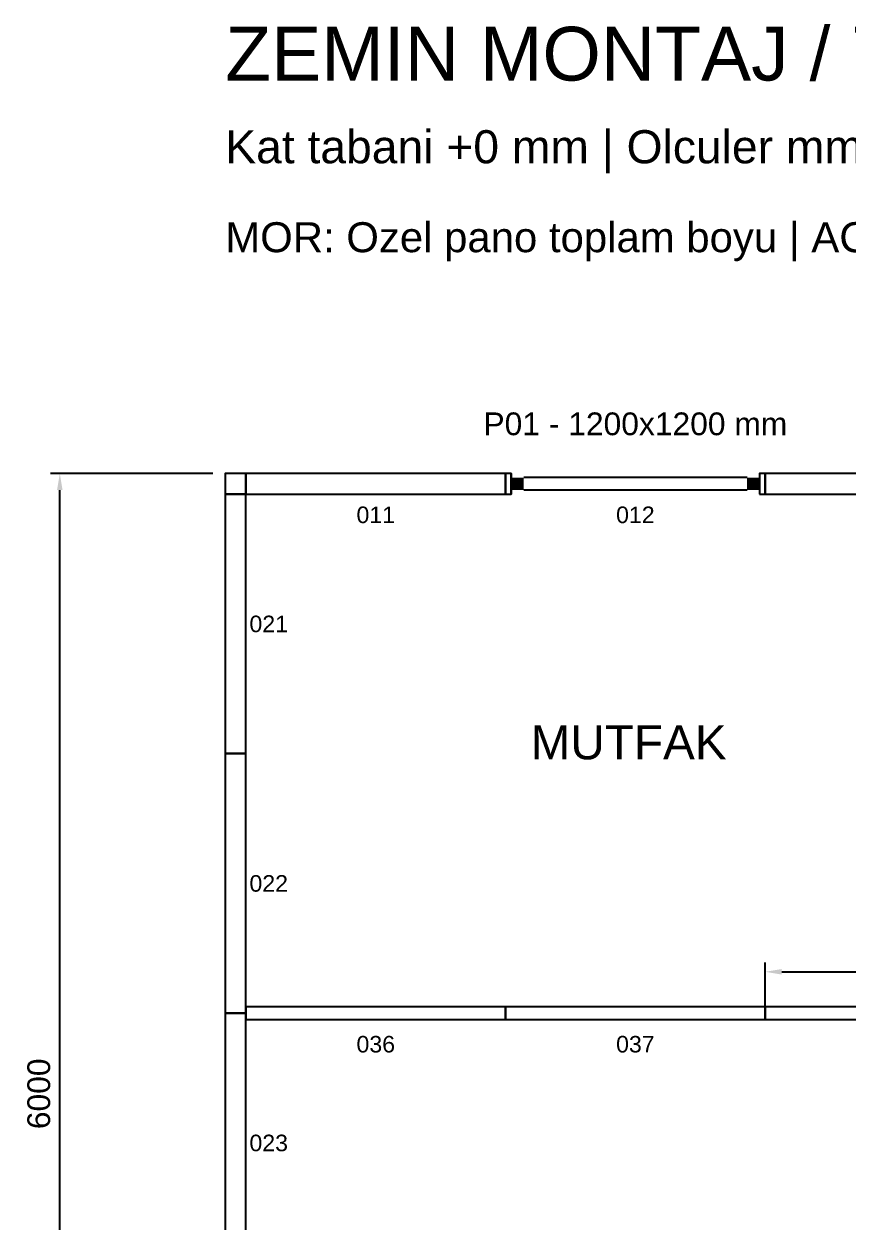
# Model space of a CAD drawing. Header units: millimetres. Extents: x -973 to 28250, y -35942 to 8545.
# Drawn here: x -973 to 3006, y -21615 to -15826 of the extents above; entities that cross this region are included whole.
import ezdxf
from ezdxf.enums import TextEntityAlignment as Align

# ---------------------------------------------------------------- set-up
doc = ezdxf.new("R2010")
doc.units = ezdxf.units.MM
for name, color, linetype in [('PENCERE', 10, 'Continuous'), ('R02_AKS', 8, 'Continuous'), ('R02_DUVAR', 7, 'Continuous'), ('R02_KOLON', 3, 'Continuous'), ('R02_OLCU', 4, 'Continuous'), ('R02_OZEL', 6, 'Continuous'), ('R02_PENCERE', 4, 'Continuous'), ('R02_YAZI', 7, 'Continuous')]:
    doc.layers.add(name, color=color, linetype=linetype)
doc.styles.get("Standard").update_dxf_attribs({"font": 'Arial.ttf'})
doc.dimstyles.new('ISO-25', dxfattribs={"dimtxt": 12, "dimasz": 3, "dimexe": 1.25, "dimexo": 0.625, "dimgap": 4, "dimtad": 1, "dimtxsty": 'Standard', "dimcen": 2.5, "dimadec": 0, "dimazin": 0, "dimtfac": 1, "dimtmove": 0, "dimatfit": 3, "dimfxl": 1, "dimarcsym": 0})

# ---------------------------------------------------------------- blocks, each defined once
blk = doc.blocks.new('R02_CK_D01_H_1_1_P')
blk.add_lwpolyline([(0, 0), (1255, 0), (1255, 100), (0, 100)], close=True)
blk = doc.blocks.new('R02_SRC_P01')
at = {"layer": 'PENCERE', "color": 1}
for p, q in [((53387.01, 8192.86), (53397.01, 8192.86)), ((53389.01, 8186.86), (53389.01, 8078.86)), ((53395.01, 8186.86), (53395.01, 8078.86)), ((53387.01, 8072.86), (53397.01, 8072.86))]:
    blk.add_line(p, q, dxfattribs=at)
for points in [[(53389.01, 8192.86), (53389.01, 8186.86), (53395.01, 8192.86), (53395.01, 8186.86)], [(53389.01, 8072.86), (53389.01, 8078.86), (53395.01, 8072.86), (53395.01, 8078.86)]]:
    blk.add_solid(points, dxfattribs=at)
blk = doc.blocks.new('R02_CK_D05_H_1_1_P')
for points in [[(0, 0), (27.5, 0), (27.5, 100), (0, 100)], [(1227.5, 0), (1255, 0), (1255, 100), (1227.5, 100)]]:
    blk.add_lwpolyline(points, close=True)
at = {"xscale": 10, "yscale": 10, "rotation": 270}
blk.add_blockref('R02_SRC_P01', (-80701.10801, 533970.0577), dxfattribs=at)
blk = doc.blocks.new('R02_CK_D01_V_1_1_P')
blk.add_lwpolyline([(0, 0), (1255, 0), (1255, 100), (0, 100)], close=True)
blk = doc.blocks.new('R02_CK_I01_H_1_1_P')
blk.add_lwpolyline([(0, 0), (1255, 0), (1255, 60), (0, 60)], close=True)
blk = doc.blocks.new('R02_CK_I04_H_1_1_P')
blk.add_lwpolyline([(0, 0), (1225, 0), (1225, 60), (0, 60)], close=True)
blk = doc.blocks.new('*D325')
at = {"layer": 'Defpoints', "color": 0, "transparency": 16777216}
for p in [(3835, -20410), (2610, -20640), (3835, -20640)]:
    blk.add_point(p, dxfattribs=at)
at = {"layer": 'R02_OLCU', "color": 6, "lineweight": -2, "transparency": 16777216}
for p, q in [((2610, -20580), (2610, -20365)), ((3835, -20580), (3835, -20365)), ((2690, -20410), (3755, -20410))]:
    blk.add_line(p, q, dxfattribs=at)
at = {"layer": 'R02_OLCU', "color": 6, "transparency": 16777216}
for points in [[(2690, -20396.7), (2690, -20423.3), (2610, -20410)], [(3755, -20396.7), (3755, -20423.3), (3835, -20410)]]:
    blk.add_solid(points, dxfattribs=at)
at = {"layer": 'R02_OLCU', "color": 6, "transparency": 16777216, "insert": (3222.5, -20308.8), "char_height": 110, "attachment_point": 5}
blk.add_mtext('1225', dxfattribs=at)
blk = doc.blocks.new('*D337')
at = {"layer": 'Defpoints', "color": 0, "transparency": 16777216}
for p in [(-800, -18000), (0, -18000), (0, -24000)]:
    blk.add_point(p, dxfattribs=at)
at = {"layer": 'R02_OLCU', "color": 4, "lineweight": -2, "transparency": 16777216}
for p, q in [((-60, -18000), (-845, -18000)), ((-800, -23920), (-800, -18080)), ((-60, -24000), (-845, -24000))]:
    blk.add_line(p, q, dxfattribs=at)
at = {"layer": 'R02_OLCU', "color": 4, "transparency": 16777216}
for points in [[(-813.3, -18080), (-786.7, -18080), (-800, -18000)], [(-813.3, -23920), (-786.7, -23920), (-800, -24000)]]:
    blk.add_solid(points, dxfattribs=at)
at = {"layer": 'R02_OLCU', "color": 4, "transparency": 16777216, "insert": (-901.2, -21000), "char_height": 110, "attachment_point": 5, "rotation": 90}
blk.add_mtext('6000', dxfattribs=at)

msp = doc.modelspace()

# ---------------------------------------------------------------- linework, layer by layer
at = {"layer": 'R02_KOLON'}
msp.add_lwpolyline([(0, -18100), (100, -18100), (100, -18000), (0, -18000)], close=True, dxfattribs=at)

# ---------------------------------------------------------------- block references
at = {"layer": 'R02_DUVAR'}
for name, p in [('R02_CK_D01_H_1_1_P', (100, -18100)), ('R02_CK_D05_H_1_1_P', (1355, -18100)), ('R02_CK_D01_H_1_1_P', (2610, -18100)), ('R02_CK_I01_H_1_1_P', (100, -20640)), ('R02_CK_I01_H_1_1_P', (1355, -20640))]:
    msp.add_blockref(name, p, dxfattribs=at)
at = {"layer": 'R02_DUVAR', "rotation": 90}
for p in [(100, -19355), (100, -20610), (100, -21865)]:
    msp.add_blockref('R02_CK_D01_V_1_1_P', p, dxfattribs=at)
at = {"layer": 'R02_OZEL'}
msp.add_blockref('R02_CK_I04_H_1_1_P', (2610, -20640), dxfattribs=at)

# ---------------------------------------------------------------- texts
at = {"layer": 'R02_AKS'}
for s, p in [('011', (727.5, -18200)), ('012', (1982.5, -18200)), ('021', (210, -18727.5)), ('022', (210, -19982.5)), ('036', (727.5, -20760)), ('037', (1982.5, -20760)), ('023', (210, -21237.5))]:
    msp.add_text(s, height=80, dxfattribs=at).set_placement(p, align=Align.MIDDLE_CENTER)
at = {"layer": 'R02_PENCERE'}
msp.add_text('P01 - 1200x1200 mm', height=110, dxfattribs=at).set_placement((1982.5, -17760), align=Align.MIDDLE_CENTER)
at = {"layer": 'R02_YAZI'}
for s, height, p in [('ZEMIN MONTAJ / 75.00 m2 BRUT', 260, (0, -16100)), ('Kat tabani +0 mm | Olculer mm | 1255 mm akslar', 160, (0, -16500)), ('MOR: Ozel pano toplam boyu | ACIK MAVI: Pencere kodu ve en x yukseklik', 145, (0, -16930))]:
    msp.add_text(s, height=height, dxfattribs=at).set_placement(p)
msp.add_text('MUTFAK', height=165, dxfattribs=at).set_placement((1950, -19300), align=Align.MIDDLE_CENTER)

# ---------------------------------------------------------------- dimensions: what is measured, and where the dimension line sits
at = {"layer": 'R02_OLCU'}
dim = msp.add_linear_dim(base=(-800, -18000), p1=(0, -24000), p2=(0, -18000), angle=90, dimstyle='ISO-25', override={"dimtxt": 110, "dimasz": 80, "dimexe": 45, "dimexo": 60, "dimgap": 45, "dimdec": 1, "dimclrd": 4, "dimclre": 4, "dimclrt": 4, "dimtix": 1, "dimatfit": 1}, dxfattribs=at)
dim.commit()
dim.dimension.update_dxf_attribs({"geometry": '*D337', "text_midpoint": (-901.16, -21000)})
dim = msp.add_linear_dim(base=(3835, -20410), p1=(2610, -20640), p2=(3835, -20640), dimstyle='ISO-25', override={"dimtxt": 110, "dimasz": 80, "dimexe": 45, "dimexo": 60, "dimgap": 45, "dimdec": 1, "dimclrd": 6, "dimclre": 6, "dimclrt": 6, "dimtix": 1, "dimatfit": 1}, dxfattribs=at)
dim.commit()
dim.dimension.update_dxf_attribs({"geometry": '*D325', "text_midpoint": (3222.5, -20308.84)})

doc.saveas('drawing.dxf')
